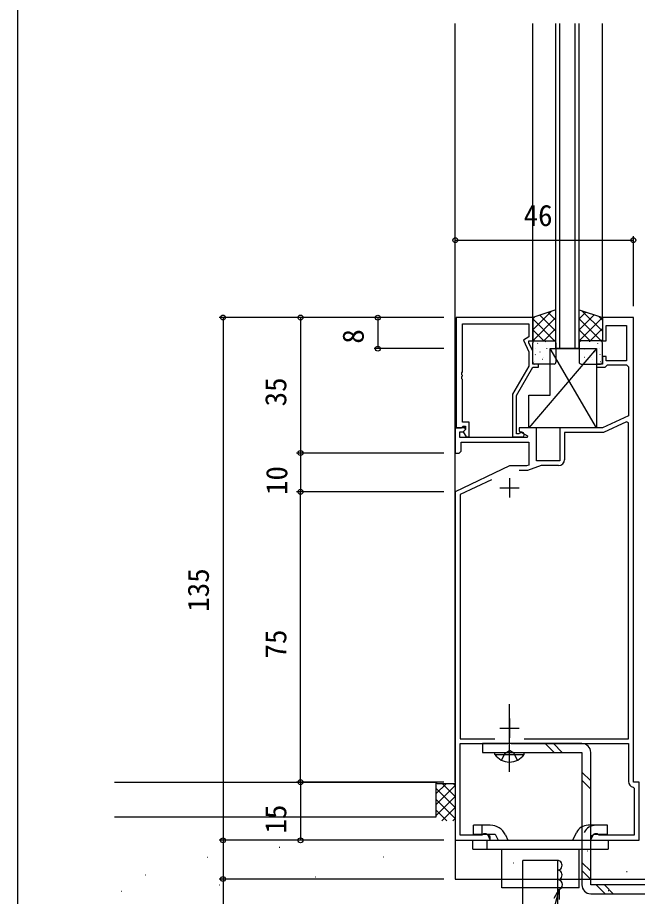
# Model space of a CAD drawing. Units: millimetres, scale not verified. Extents: x -437 to 438, y -681 to 679.
# Drawn here: x -436.7 to -276.6, y -166.2 to 60.8 of the extents above; entities that cross this region are included whole.
import ezdxf
from ezdxf.enums import TextEntityAlignment as Align

# ---------------------------------------------------------------- set-up
doc = ezdxf.new("R2010")
doc.units = ezdxf.units.MM
doc.header["$LTSCALE"] = 4
for name, color, linetype in [('0-2_YKK_11', 7, 'Continuous'), ('0-3_YKK_12', 2, 'Continuous'), ('0-4_YKK_13', 4, 'Continuous'), ('0-5_YKK_D', 6, 'Continuous'), ('0-6_YKK_ZWAK', 7, 'Continuous'), ('0-7_YSS_K', 3, 'Continuous'), ('0-8_YSS_KE', 3, 'Continuous')]:
    doc.layers.add(name, color=color, linetype=linetype)
doc.styles.add('ＭＳ ゴシック', font='')
doc.styles.get('ＭＳ ゴシック').set_extended_font_data('MS Gothic')

msp = doc.modelspace()

# ---------------------------------------------------------------- linework, layer by layer
at = {"layer": '0-2_YKK_11'}
for p, q in [((-309.628, -58.201), (-309.628, -63.201)), ((-312.128, -60.701), (-307.128, -60.701)), ((-309.628, -120.201), (-309.628, -125.201)), ((-312.128, -122.701), (-307.128, -122.701))]:
    msp.add_line(p, q, dxfattribs=at)
for points in [[(-277.628, -136.701), (-277.628, -16.701), (-285.628, -16.701), (-285.628, -22.701), (-284.628, -22.701), (-284.628, -18.701), (-279.428, -18.701), (-279.428, -27.901), (-284.628, -27.901), (-284.628, -26.701), (-285.628, -26.701), (-285.628, -28.701), (-287.128, -28.701), (-287.128, -29.501), (-284.928, -29.501), (-284.628, -29.201), (-284.328, -28.901), (-279.428, -28.901), (-278.928, -29.401), (-278.928, -42.077), (-285.628, -45.201), (-296.628, -45.201), (-296.628, -53.701), (-302.628, -53.701), (-302.628, -45.201), (-307.128, -45.201), (-307.128, -46.001), (-304.963, -47.251), (-305.084, -47.701), (-322.428, -47.701), (-322.428, -46.201), (-321.604, -46.201), (-320.992, -45.589), (-321.153, -45.201), (-323.628, -45.201), (-323.628, -51.701), (-322.628, -51.701), (-322.128, -51.201), (-322.128, -48.901), (-304.628, -48.901)], [(-323.428, -16.701), (-323.428, -45.201), (-322.098, -45.201), (-321.798, -44.901), (-321.598, -44.701), (-321.028, -44.701), (-321.028, -45.628), (-321.602, -46.201), (-320.852, -47.501), (-320.028, -47.501), (-320.028, -43.701), (-321.798, -43.701), (-321.798, -32.66), (-321.918, -32.476), (-321.918, -31.926), (-321.798, -31.743), (-321.798, -31.66), (-321.918, -31.476), (-321.918, -30.926), (-321.798, -30.743), (-321.798, -18.331), (-304.628, -18.331), (-304.628, -21.701), (-306.049, -22.522), (-304.628, -25.568), (-304.628, -29.234), (-308.828, -36.508), (-308.828, -47.501), (-306.428, -47.501)], [(-306.927, -46.568), (-307.177, -46.701), (-307.828, -46.701), (-307.828, -36.776), (-303.628, -29.501), (-302.128, -29.501), (-302.128, -28.701), (-303.628, -28.701), (-303.628, -25.346), (-304.628, -23.201), (-304.628, -22.701), (-303.628, -22.701), (-303.628, -16.701), (-323.428, -16.701)], [(-305.834, -125.501), (-278.928, -125.501), (-278.928, -43.912), (-279.391, -43.617), (-285.362, -46.401), (-295.428, -46.401), (-295.428, -53.401)], [(-304.628, -48.901), (-304.628, -54.786), (-305.22, -55.001), (-309.628, -55.001), (-323.628, -61.701), (-323.628, -151.701), (-314.628, -151.701), (-314.628, -150.721), (-315.754, -150.071), (-316.328, -150.071), (-316.611, -150.269), (-316.799, -150.401), (-322.328, -150.401), (-322.328, -126.701), (-310.088, -126.701), (-309.905, -126.581), (-309.355, -126.581), (-309.172, -126.701), (-278.928, -126.701), (-278.928, -136.501)], [(-296.928, -54.901), (-301.437, -54.901), (-305.009, -56.201), (-307.09, -56.201)], [(-314.274, -58.555), (-322.328, -62.41), (-322.328, -125.501), (-313.423, -125.501)], [(-277.678, -137.98), (-277.428, -138.276), (-277.428, -150.401), (-286.458, -150.401), (-286.646, -150.269), (-286.928, -150.071), (-287.503, -150.071), (-288.628, -150.721), (-288.628, -151.701), (-276.128, -151.701), (-276.128, -136.701), (-277.628, -136.701)]]:
    msp.add_lwpolyline(points, dxfattribs=at)
for centre, radius, start, end in [((-306.428, -46.901), 0.6, 270.00003, 146.25104), ((-296.928, -53.401), 1.5, 270.00001, 359.99999), ((-277.428, -136.501), 1.5, 180.00001, 260.40592)]:
    msp.add_arc(centre, radius, start, end, dxfattribs=at)
at = {"layer": '0-3_YKK_12'}
for p, q in [((-323.628, -136.701), (-323.628, 59.296)), ((-303.628, -16.701), (-303.628, 59.296)), ((-297.628, -24.703), (-297.628, 59.296)), ((-296.628, -24.703), (-296.628, 59.296)), ((-292.628, -24.703), (-292.628, 59.296)), ((-291.628, -24.703), (-291.628, 59.296)), ((-285.628, -16.703), (-285.628, 59.296)), ((-291.628, -24.703), (-297.628, -24.703)), ((-323.628, -136.701), (-323.628, -161.701))]:
    msp.add_line(p, q, dxfattribs=at)
msp.add_lwpolyline([(-323.628, -161.701), (-223.628, -161.701), (-223.628, -136.701), (-223.628, -126.701)], dxfattribs=at)
at = {"layer": '0-4_YKK_13'}
for p, q in [((-303.628, -19.873), (-298.871, -15.116)), ((-297.628, -17.388), (-299.643, -15.373)), ((-291.628, -17.045), (-289.871, -15.287)), ((-285.628, -20.216), (-290.901, -14.944)), ((-303.628, -17.045), (-303.114, -16.53)), ((-303.628, -22.701), (-297.628, -16.701)), ((-297.972, -22.701), (-303.628, -17.045)), ((-297.628, -20.216), (-301.765, -16.08)), ((-291.628, -19.873), (-287.75, -15.994)), ((-291.628, -22.701), (-285.628, -16.701)), ((-285.972, -22.701), (-291.628, -17.045)), ((-285.628, -17.388), (-286.658, -16.358)), ((-300.8, -22.701), (-303.628, -19.873)), ((-300.8, -22.701), (-297.628, -19.53)), ((-288.8, -22.701), (-291.628, -19.873)), ((-288.8, -22.701), (-285.628, -19.53)), ((-297.972, -22.701), (-297.628, -22.358)), ((-285.972, -22.701), (-285.628, -22.358)), ((-287.128, -24.704), (-304.628, -45.203)), ((-303.628, -28.201), (-303.628, -23.201)), ((-303.128, -22.701), (-298.128, -22.701)), ((-302.821, -24.779), (-302.814, -24.786)), ((-302.394, -23.322), (-302.35, -23.346)), ((-301.001, -22.796), (-300.995, -22.804)), ((-300.317, -22.89), (-300.273, -22.914)), ((-300.103, -24.669), (-300.056, -24.757)), ((-299.726, -24.78), (-299.682, -24.804)), ((-287.128, -45.203), (-299.128, -24.704)), ((-299.06, -24.964), (-299.053, -24.971)), ((-297.65, -24.347), (-297.628, -24.359)), ((-297.628, -23.201), (-297.628, -28.201)), ((-291.628, -23.201), (-291.628, -28.201)), ((-291.607, -24.347), (-291.628, -24.359)), ((-286.128, -22.701), (-291.128, -22.701)), ((-290.197, -24.964), (-290.204, -24.971)), ((-289.531, -24.78), (-289.575, -24.804)), ((-289.154, -24.669), (-289.201, -24.757)), ((-288.94, -22.89), (-288.983, -22.914)), ((-288.256, -22.796), (-288.262, -22.804)), ((-286.863, -23.322), (-286.907, -23.346)), ((-286.436, -24.779), (-286.443, -24.786)), ((-285.628, -28.201), (-285.628, -23.201)), ((-302.992, -26.193), (-302.946, -26.281)), ((-301.751, -25.514), (-301.707, -25.538)), ((-300.846, -26.984), (-300.839, -26.991)), ((-299.083, -26.971), (-299.039, -26.995)), ((-290.174, -26.971), (-290.218, -26.995)), ((-288.411, -26.984), (-288.418, -26.991)), ((-287.506, -25.514), (-287.55, -25.538)), ((-286.265, -26.193), (-286.311, -26.281)), ((-303.184, -28.138), (-303.14, -28.162)), ((-298.128, -28.701), (-303.128, -28.701)), ((-301.16, -27.404), (-301.116, -27.428)), ((-291.128, -28.701), (-286.128, -28.701)), ((-288.097, -27.404), (-288.141, -27.428)), ((-286.073, -28.138), (-286.117, -28.162)), ((-309.63, -134.001), (-309.63, -116.501)), ((-298.11, -129.001), (-300.41, -126.701)), ((-295.987, -129.001), (-298.287, -126.701)), ((-313.38, -129.51), (-313.38, -129.001)), ((-313.38, -129.001), (-305.88, -129.001)), ((-288.628, -136.36), (-290.928, -134.06)), ((-288.628, -138.483), (-290.928, -136.183)), ((-318.96, -150.101), (-318.96, -147.801)), ((-314.592, -147.801), (-318.96, -147.801)), ((-316.655, -150.101), (-316.655, -147.801)), ((-293.261, -151.701), (-292.308, -149.689)), ((-284.297, -147.801), (-289.325, -147.801)), ((-284.297, -150.101), (-284.297, -147.801)), ((-319.128, -151.701), (-284.128, -151.701)), ((-319.128, -154.001), (-319.128, -151.701)), ((-318.96, -150.101), (-313.316, -150.101)), ((-315.376, -154.001), (-315.376, -151.701)), ((-315.344, -150.101), (-314.598, -151.701)), ((-313.316, -150.101), (-312.57, -151.701)), ((-310.692, -150.286), (-310.032, -151.701)), ((-287.959, -150.101), (-288.705, -151.701)), ((-287.959, -150.101), (-284.297, -150.101)), ((-284.128, -151.701), (-284.128, -154.001)), ((-319.128, -154.001), (-284.128, -154.001)), ((-311.628, -164.001), (-311.628, -154.001)), ((-291.628, -164.001), (-291.628, -154.001)), ((-288.628, -159.694), (-290.928, -157.394)), ((-288.628, -161.817), (-290.928, -159.517)), ((-284.944, -165.501), (-287.244, -163.201)), ((-282.821, -165.501), (-285.121, -163.201)), ((-291.628, -164.001), (-311.628, -164.001))]:
    msp.add_line(p, q, dxfattribs=at)
for points in [[(-297.628, -14.701), (-303.628, -16.701), (-303.628, -22.701), (-297.628, -22.701)], [(-291.628, -14.701), (-285.628, -16.701), (-285.628, -22.701), (-291.628, -22.701)], [(-299.128, -24.704), (-287.128, -24.704), (-287.128, -45.203), (-304.628, -45.203), (-304.628, -36.703), (-299.128, -36.703)]]:
    msp.add_lwpolyline(points, close=True, dxfattribs=at)
for points in [[(-290.928, -126.701), (-316.628, -126.701), (-316.628, -129.001)], [(-316.628, -129.001), (-290.928, -129.001), (-290.928, -163.201)], [(-313.38, -129.51), (-305.88, -129.51), (-305.88, -129.001)], [(-311.68, -131.011), (-310.775, -129.155), (-309.63, -128.546)], [(-307.58, -131.011), (-308.485, -129.155), (-309.63, -128.546)], [(-288.628, -165.501), (-243.128, -165.501), (-243.128, -163.201), (-288.628, -163.201), (-288.628, -129.001)]]:
    msp.add_lwpolyline(points, dxfattribs=at)
for centre, radius, start, end in [((-303.128, -23.201), 0.5, 90, 180), ((-298.128, -23.201), 0.5, 0, 90), ((-291.128, -23.201), 0.5, 90, 180), ((-286.128, -23.201), 0.5, 0, 90), ((-303.128, -28.201), 0.5, 180, 270), ((-298.128, -28.201), 0.5, 270, 0), ((-291.128, -28.201), 0.5, 180, 270), ((-286.128, -28.201), 0.5, 270, 0), ((-290.928, -129.001), 2.3, 0, 90), ((-309.63, -126.975), 4.527, 214.06671, 325.93329), ((-314.592, -152.105), 4.303, 25, 90), ((-289.325, -151.101), 3.3, 90, 154.66239), ((-287.322, -151.101), 3.3, 90, 155), ((-288.628, -163.201), 2.3, 180, 270)]:
    msp.add_arc(centre, radius, start, end, dxfattribs=at)
at = {"layer": '0-5_YKK_D'}
for p, q in [((-323.628, -13.701), (-323.628, 4.299)), ((-323.628, 3.299), (-277.628, 3.299)), ((-277.628, -13.701), (-277.628, 4.299)), ((-326.628, -16.68), (-384.628, -16.68)), ((-383.628, -16.68), (-383.628, -151.701)), ((-326.628, -16.68), (-364.628, -16.68)), ((-363.628, -16.68), (-363.628, -51.68)), ((-326.628, -16.701), (-344.628, -16.701)), ((-343.628, -16.701), (-343.628, -24.704)), ((-326.628, -24.704), (-344.628, -24.704)), ((-326.628, -51.68), (-364.628, -51.68)), ((-326.628, -51.68), (-364.628, -51.68)), ((-363.628, -51.68), (-363.628, -61.68)), ((-326.628, -61.68), (-364.628, -61.68)), ((-326.628, -61.701), (-364.628, -61.701)), ((-363.628, -136.701), (-363.628, -61.701)), ((-326.628, -136.701), (-364.628, -136.701)), ((-326.628, -136.701), (-364.628, -136.701)), ((-363.628, -136.701), (-363.628, -151.701)), ((-326.628, -151.701), (-384.628, -151.701)), ((-326.628, -151.701), (-364.628, -151.701)), ((-326.628, -161.701), (-384.628, -161.701))]:
    msp.add_line(p, q, dxfattribs=at)
for points in [[(-383.628, -151.701), (-383.628, -161.701), (-383.628, -177.626)], [(-296.788, -164.348), (-297.448, -166.811), (-312.664, -223.599), (-358.007, -223.599)], [(-298.108, -166.634), (-296.788, -164.348), (-296.788, -166.988)]]:
    msp.add_lwpolyline(points, dxfattribs=at)
for centre in [(-323.628, 3.299), (-277.628, 3.299), (-383.628, -16.68), (-363.628, -16.68), (-343.628, -16.701), (-343.628, -24.704), (-363.628, -51.68), (-363.628, -51.68), (-363.628, -61.68), (-363.628, -61.701), (-363.628, -136.701), (-363.628, -136.701), (-383.628, -151.701), (-383.628, -151.701), (-363.628, -151.701), (-383.628, -161.701)]:
    msp.add_circle(centre, 0.637, dxfattribs=at)
at = {"layer": '0-6_YKK_ZWAK'}
msp.add_line((-436.7, 643.8), (-436.7, -681.2), dxfattribs=at)
at = {"layer": '0-7_YSS_K'}
for p, q in [((-328.627, -136.701), (-328.327, -137.001)), ((-328.627, -136.902), (-328.526, -136.802)), ((-328.627, -139.731), (-325.897, -137.001)), ((-328.627, -142.559), (-323.627, -137.559)), ((-328.627, -138.216), (-323.627, -143.216)), ((-328.327, -137.001), (-323.627, -137.001)), ((-327.013, -137.001), (-323.627, -140.388)), ((-324.185, -137.001), (-323.627, -137.559)), ((-328.627, -145.388), (-323.627, -140.388)), ((-328.627, -141.045), (-323.627, -146.045)), ((-328.627, -143.873), (-325.798, -146.701)), ((-327.112, -146.701), (-323.627, -143.216)), ((-324.284, -146.701), (-323.627, -146.045)), ((-369.085, -153.459), (-368.985, -153.459)), ((-387.701, -156.043), (-387.601, -156.043)), ((-342.195, -155.989), (-342.095, -155.989)), ((-289.449, -154.439), (-289.349, -154.439)), ((-308.582, -157.539), (-308.482, -157.539)), ((-306.165, -241.9), (-306.165, -156.903)), ((-297.165, -156.906), (-306.165, -156.906)), ((-297.165, -241.9), (-297.165, -156.903)), ((-403.731, -160.64), (-403.631, -160.64)), ((-359.777, -161.157), (-359.677, -161.157)), ((-279.428, -159.751), (-279.228, -159.751)), ((-384.598, -163.224), (-384.498, -163.224)), ((-409.937, -164.828), (-409.837, -164.828)), ((-284.164, -164.635), (-283.964, -164.635))]:
    msp.add_line(p, q, dxfattribs=at)
for centre, start, end in [((-297.274, -158.156), 270.00571, 90.00589), ((-297.274, -160.656), 270.00571, 90.00589), ((-297.165, -163.156), 270, 90)]:
    msp.add_arc(centre, 1.25, start, end, dxfattribs=at)
at = {"layer": '0-8_YSS_KE'}
msp.add_line((-328.627, -145.701), (-411.7, -145.701), dxfattribs=at)
msp.add_lwpolyline([(-411.7, -136.701), (-328.627, -136.701), (-328.627, -145.701)], dxfattribs=at)

# ---------------------------------------------------------------- texts
at = {"layer": '0-5_YKK_D', "style": 'ＭＳ ゴシック'}
msp.add_text('46', height=5.499, dxfattribs=at).set_placement((-305.976, 5.299), align=Align.BOTTOM_LEFT)
for s, p in [('8', (-345.628, -23.43)), ('35', (-365.628, -39.635)), ('10', (-365.378, -62.518)), ('135', (-385.628, -92.671)), ('75', (-365.628, -104.741)), ('15', (-365.628, -149.954))]:
    msp.add_text(s, height=5.499, rotation=90, dxfattribs=at).set_placement(p, align=Align.BOTTOM_LEFT)

doc.saveas('drawing.dxf')
